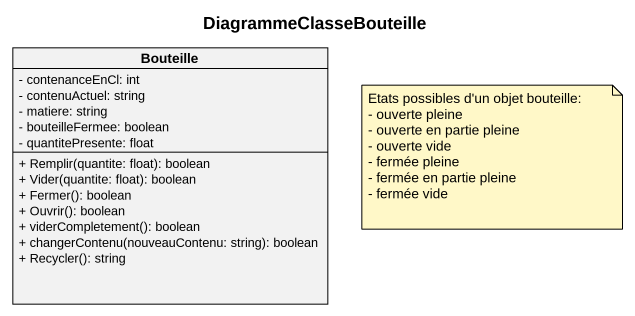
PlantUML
@startuml
title DiagrammeClasseBouteille
hide circle
hide empty members
skinparam classAttributeIconSize 0
class Bouteille {
  - contenanceEnCl: int
  - contenuActuel: string
  - matiere: string
  - bouteilleFermee: boolean
  - quantitePresente: float
  + Remplir(quantite: float): boolean
  + Vider(quantite: float): boolean
  + Fermer(): boolean
  + Ouvrir(): boolean
  + viderCompletement(): boolean
  + changerContenu(nouveauContenu: string): boolean
  + Recycler(): string
}
note as N1
  Etats possibles d'un objet bouteille:
  - ouverte pleine
  - ouverte en partie pleine
  - ouverte vide
  - fermée pleine
  - fermée en partie pleine
  - fermée vide
end note
@enduml
